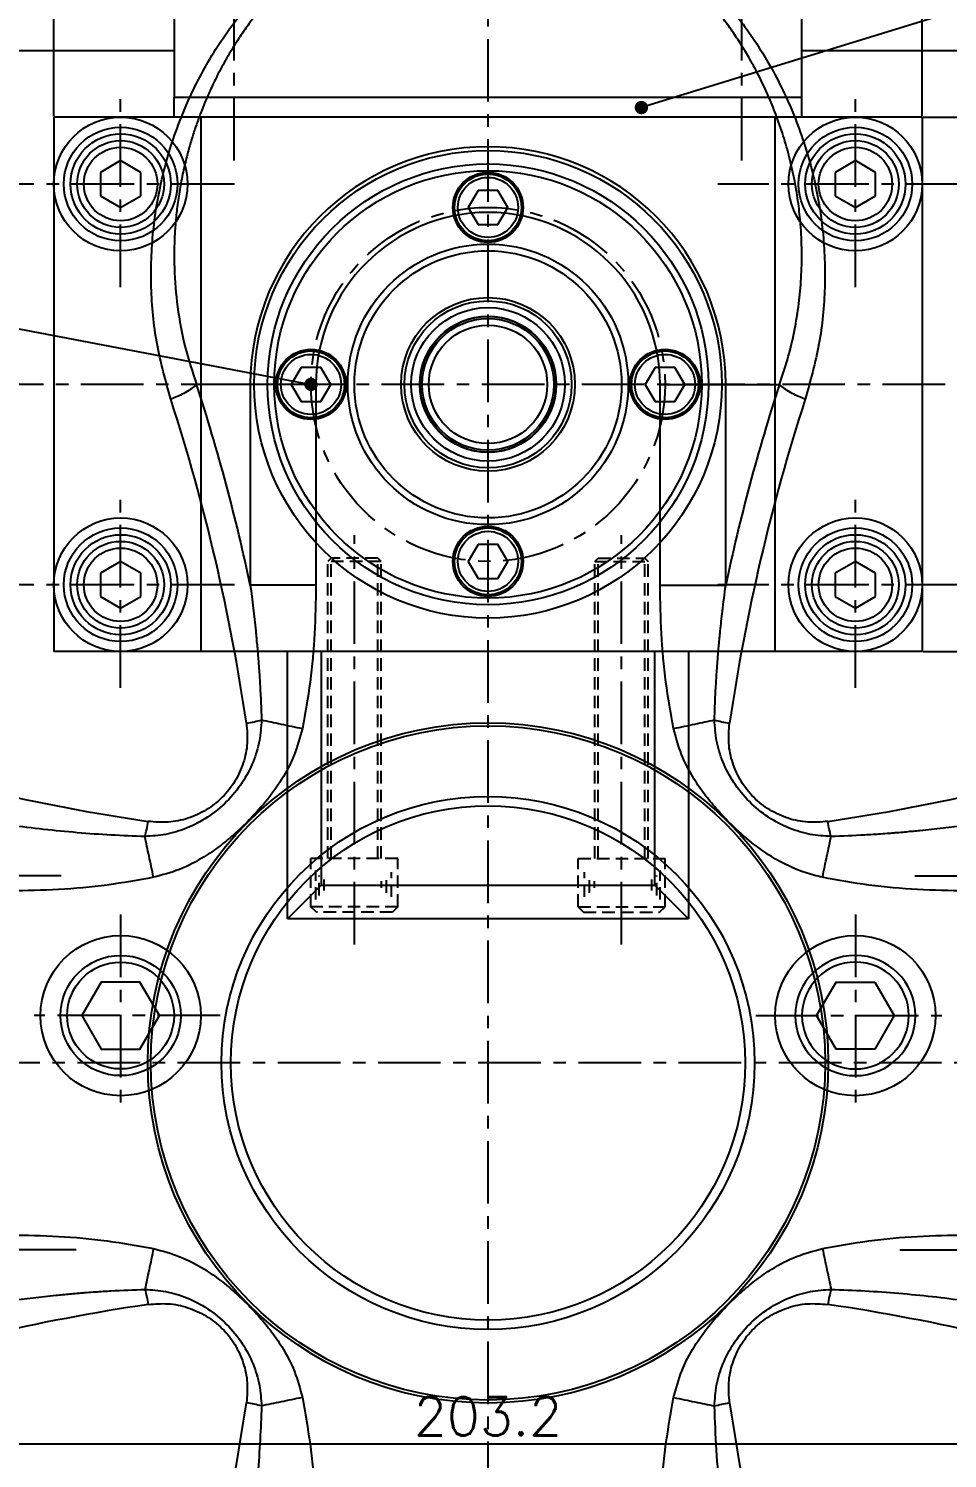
# Model space of a CAD drawing. Extents: x -13768 to 18086, y -10615 to 1188.
# Drawn here: x 759.8 to 897.4, y -1258.5 to -1044.4 of the extents above; entities that cross this region are included whole.
import ezdxf

# ---------------------------------------------------------------- set-up
doc = ezdxf.new("R2010")
doc.units = 0
doc.header["$LTSCALE"] = 7.5
doc.header["$MEASUREMENT"] = 0
doc.linetypes.add('CENTER', pattern=[2, 1.25, -0.25, 0.25, -0.25])
doc.linetypes.add('HIDDEN', pattern=[0.375, 0.25, -0.125])
doc.layers.get('0').update_dxf_attribs({"linetype": 'CONTINUOUS'})
doc.layers.get('DEFPOINTS').update_dxf_attribs({"linetype": 'CONTINUOUS'})
for name, color, linetype in [('CL', 1, 'CENTER'), ('CO', 3, 'CONTINUOUS'), ('CUPLA A SOLDAR', 5, 'CONTINUOUS'), ('FI', 1, 'CONTINUOUS'), ('OC', 1, 'HIDDEN'), ('POS', 3, 'CONTINUOUS')]:
    doc.layers.add(name, color=color, linetype=linetype)
doc.styles.add('ROMANS', font='ROMANS.SHX')
doc.dimstyles.new('2CON5', dxfattribs={"dimscale": 2.5, "dimtxt": 2.3, "dimasz": 2, "dimexe": 0.5, "dimexo": 0.0625, "dimgap": 0.5, "dimtad": 1, "dimdec": 4, "dimdsep": 46, "dimtxsty": 'ROMANS', "dimcen": -2, "dimclrt": 7, "dimadec": 0, "dimazin": 0, "dimtfac": 0.869565, "dimtdec": 4, "dimtmove": 0, "dimatfit": 3, "dimfxl": 1, "dimtolj": 1, "dimarcsym": 0})

# ---------------------------------------------------------------- blocks, each defined once
blk = doc.blocks.new('12912S')
blk.add_lwpolyline([(-2.9, 5.02), (-5.8, 0), (-2.9, -5.02), (2.9, -5.02), (5.8, 0), (2.9, 5.02)], close=True)
blk.add_circle((0, 0), 9)
at = {"color": 1}
blk.add_circle((0, 0), 8, dxfattribs=at)
blk = doc.blocks.new('06912S')
blk.add_lwpolyline([(-1.48, 2.55), (-2.95, 0), (-1.48, -2.55), (1.48, -2.55), (2.95, 0), (1.48, 2.55)], close=True)
blk.add_circle((0, 0), 5)
at = {"color": 1}
blk.add_circle((0, 0), 4.5, dxfattribs=at)
blk = doc.blocks.new('08912L')
for p, q in [((-6.5, 7.2), (-5.7, 8)), ((-6.5, 7.2), (-6.5, 0)), ((-5.7, 8), (5.7, 8)), ((5.7, 8), (6.5, 7.2)), ((6.5, 7.2), (6.5, 0)), ((-6.5, 0), (6.5, 0))]:
    blk.add_line(p, q)
at = {"color": 1}
for p, q in [((-6.5, 7.2), (6.5, 7.2)), ((-5.56, 5.75), (-5.56, 2.02)), ((-4.81, 5.13), (-4.81, 2.89)), ((-4.07, 4.39), (-4.07, 3.39)), ((4.52, 4.76), (4.52, 3.14)), ((5.26, 5.51), (5.26, 2.52)), ((5.76, 6.13), (5.76, 1.78))]:
    blk.add_line(p, q, dxfattribs=at)
blk = doc.blocks.new('*D470')
at = {"layer": 'CO', "color": 0, "lineweight": -2}
for p, q in [((1076.67, -1199.3), (1106.83, -1199.3)), ((1105.58, -1204.3), (1105.58, -1342.7)), ((888.76, -1347.7), (1106.83, -1347.7))]:
    blk.add_line(p, q, dxfattribs=at)
at = {"layer": 'CO', "color": 0}
for points in [[(1104.74, -1204.3), (1106.41, -1204.3), (1105.58, -1199.3)], [(1104.74, -1342.7), (1106.41, -1342.7), (1105.58, -1347.7)]]:
    blk.add_solid(points, dxfattribs=at)
at = {"layer": 'DEFPOINTS', "color": 0}
for p in [(1076.51, -1199.3), (888.6, -1347.7), (1105.58, -1347.7)]:
    blk.add_point(p, dxfattribs=at)
at = {"layer": 'CO', "color": 7, "insert": (1101.45, -1273.5), "char_height": 5.75, "attachment_point": 5, "rotation": 90, "style": 'ROMANS'}
blk.add_mtext('\\A1;148.4', dxfattribs=at)
blk = doc.blocks.new('*D472')
at = {"layer": 'CO', "color": 0, "lineweight": -2}
for p, q in [((727, -1222.53), (727, -1257.58)), ((930.2, -1222.53), (930.2, -1257.58)), ((732, -1256.33), (925.2, -1256.33))]:
    blk.add_line(p, q, dxfattribs=at)
at = {"layer": 'CO', "color": 0}
for points in [[(732, -1255.49), (732, -1257.16), (727, -1256.33)], [(925.2, -1255.49), (925.2, -1257.16), (930.2, -1256.33)]]:
    blk.add_solid(points, dxfattribs=at)
at = {"layer": 'DEFPOINTS', "color": 0}
for p in [(727, -1222.37), (930.2, -1222.37), (930.2, -1256.33)]:
    blk.add_point(p, dxfattribs=at)
at = {"layer": 'CO', "color": 7, "insert": (828.6, -1252.2), "char_height": 5.75, "attachment_point": 5, "style": 'ROMANS'}
blk.add_mtext('\\A1;203.2', dxfattribs=at)
blk = doc.blocks.new('*D493')
at = {"layer": 'CO', "color": 0, "lineweight": -2}
for p, q in [((763.6, -1057.54), (763.6, -947.38)), ((893.6, -1057.54), (893.6, -947.38)), ((768.6, -948.63), (888.6, -948.63))]:
    blk.add_line(p, q, dxfattribs=at)
at = {"layer": 'CO', "color": 0}
for points in [[(768.6, -947.79), (768.6, -949.46), (763.6, -948.63)], [(888.6, -947.79), (888.6, -949.46), (893.6, -948.63)]]:
    blk.add_solid(points, dxfattribs=at)
at = {"layer": 'DEFPOINTS', "color": 0}
for p in [(893.6, -948.63), (763.6, -1057.7), (893.6, -1057.7)]:
    blk.add_point(p, dxfattribs=at)
at = {"layer": 'CO', "color": 7, "insert": (828.6, -944.5), "char_height": 5.75, "attachment_point": 5, "style": 'ROMANS'}
blk.add_mtext('\\A1;130', dxfattribs=at)
blk = doc.blocks.new('*D494')
at = {"layer": 'CO', "color": 0, "lineweight": -2}
for p, q in [((893.76, -1057.7), (982.39, -1057.7)), ((981.14, -1132.7), (981.14, -1062.7)), ((893.76, -1137.7), (982.39, -1137.7))]:
    blk.add_line(p, q, dxfattribs=at)
at = {"layer": 'CO', "color": 0}
for points in [[(980.31, -1062.7), (981.97, -1062.7), (981.14, -1057.7)], [(980.31, -1132.7), (981.97, -1132.7), (981.14, -1137.7)]]:
    blk.add_solid(points, dxfattribs=at)
at = {"layer": 'DEFPOINTS', "color": 0}
for p in [(893.6, -1057.7), (981.14, -1057.7), (893.6, -1137.7)]:
    blk.add_point(p, dxfattribs=at)
at = {"layer": 'CO', "color": 7, "insert": (977.01, -1097.7), "char_height": 5.75, "attachment_point": 5, "rotation": 90, "style": 'ROMANS'}
blk.add_mtext('\\A1;80', dxfattribs=at)
blk = doc.blocks.new('*D495')
at = {"layer": 'CO', "color": 0, "lineweight": -2}
for p, q in [((606, -1199.46), (606, -1396.14)), ((1051.2, -1199.46), (1051.2, -1396.14)), ((611, -1394.89), (1046.2, -1394.89))]:
    blk.add_line(p, q, dxfattribs=at)
at = {"layer": 'CO', "color": 0}
for points in [[(611, -1394.05), (611, -1395.72), (606, -1394.89)], [(1046.2, -1394.05), (1046.2, -1395.72), (1051.2, -1394.89)]]:
    blk.add_solid(points, dxfattribs=at)
at = {"layer": 'DEFPOINTS', "color": 0}
for p in [(606, -1199.3), (1051.2, -1199.3), (1051.2, -1394.89)]:
    blk.add_point(p, dxfattribs=at)
at = {"layer": 'CO', "color": 7, "insert": (828.6, -1390.76), "char_height": 5.75, "attachment_point": 5, "style": 'ROMANS'}
blk.add_mtext('\\A1;445', dxfattribs=at)

msp = doc.modelspace()

# ---------------------------------------------------------------- linework, layer by layer
for p, q in [((781.6026, -1039.70106), (781.6026, -1054.70106)), ((875.6026, -1054.70106), (875.6026, -1039.70106)), ((708.6026, -1047.70106), (781.6026, -1047.70106)), ((875.6026, -1047.70106), (948.6026, -1047.70106)), ((781.6026, -1054.70106), (875.6026, -1054.70106)), ((781.6026, -1057.70106), (781.6026, -1054.70106)), ((875.6026, -1057.70106), (875.6026, -1054.70106)), ((763.6026, -1057.70106), (763.6026, -1137.70106)), ((785.6026, -1057.70106), (763.6026, -1057.70106)), ((893.6026, -1057.70106), (871.6026, -1057.70106)), ((893.6026, -1057.70106), (893.6026, -1137.70106)), ((773.6026, -1064.20106), (770.57151, -1065.95106)), ((770.57151, -1065.95106), (770.57151, -1069.45106)), ((776.63369, -1065.95106), (773.6026, -1064.20106)), ((776.63369, -1069.45106), (776.63369, -1065.95106)), ((883.6026, -1064.20106), (880.57151, -1065.95106)), ((880.57151, -1065.95106), (880.57151, -1069.45106)), ((886.63369, -1065.95106), (883.6026, -1064.20106)), ((886.63369, -1069.45106), (886.63369, -1065.95106)), ((770.57151, -1069.45106), (773.6026, -1071.20106)), ((773.6026, -1071.20106), (776.63369, -1069.45106)), ((880.57151, -1069.45106), (883.6026, -1071.20106)), ((883.6026, -1071.20106), (886.63369, -1069.45106)), ((773.6026, -1124.20106), (770.57151, -1125.95106)), ((770.57151, -1125.95106), (770.57151, -1129.45106)), ((776.63369, -1125.95106), (773.6026, -1124.20106)), ((776.63369, -1129.45106), (776.63369, -1125.95106)), ((883.6026, -1124.20106), (880.57151, -1125.95106)), ((880.57151, -1125.95106), (880.57151, -1129.45106)), ((886.63369, -1125.95106), (883.6026, -1124.20106)), ((886.63369, -1129.45106), (886.63369, -1125.95106)), ((770.57151, -1129.45106), (773.6026, -1131.20106)), ((773.6026, -1131.20106), (776.63369, -1129.45106)), ((880.57151, -1129.45106), (883.6026, -1131.20106)), ((883.6026, -1131.20106), (886.63369, -1129.45106)), ((785.6026, -1137.70106), (763.6026, -1137.70106)), ((798.6026, -1177.70106), (798.6026, -1137.70106)), ((803.6026, -1137.70106), (803.6026, -1172.70107)), ((853.6026, -1172.70107), (853.6026, -1137.70106)), ((858.6026, -1137.70106), (858.6026, -1177.70106)), ((893.6026, -1137.70106), (871.6026, -1137.70106)), ((803.6026, -1172.70107), (798.6026, -1177.70106)), ((803.6026, -1172.70107), (853.6026, -1172.70107)), ((858.6026, -1177.70106), (853.6026, -1172.70107)), ((858.6026, -1177.70106), (798.6026, -1177.70106))]:
    msp.add_line(p, q)
for centre, radius in [((773.6026, -1067.70106), 10), ((773.6026, -1067.70106), 8.5), ((883.6026, -1067.70106), 10), ((883.6026, -1067.70106), 8.5), ((773.6026, -1067.70106), 6.5), ((883.6026, -1067.70106), 6.5), ((828.6026, -1097.70106), 35), ((828.6026, -1097.70106), 33), ((828.6026, -1071.20106), 5.25), ((828.6026, -1097.70106), 21), ((828.6026, -1097.70106), 13), ((828.6026, -1097.70106), 12.5), ((828.6026, -1097.70106), 11.5), ((828.6026, -1097.70106), 10.15), ((828.6026, -1097.70106), 9.85489), ((828.6026, -1097.70106), 8.87008), ((802.1026, -1097.70106), 5.25), ((855.1026, -1097.70106), 5.25), ((773.6026, -1127.70106), 10), ((773.6026, -1127.70106), 8.5), ((828.6026, -1124.20106), 5.25), ((883.6026, -1127.70106), 10), ((883.6026, -1127.70106), 8.5), ((773.6026, -1127.70106), 6.5), ((883.6026, -1127.70106), 6.5), ((773.6026, -1192.20106), 12), ((883.6026, -1192.20106), 12)]:
    msp.add_circle(centre, radius)
for points, knots in [([(785.6026, -1057.70106), (785.6026, -1059.18713), (785.6026, -1062.95807), (785.6026, -1069.20836), (785.6026, -1076.57104), (785.6026, -1083.3618), (785.6026, -1089.42924), (785.6026, -1094.63374), (785.6026, -1099.88283), (785.6026, -1105.09654), (785.6026, -1110.21339), (785.6026, -1116.24887), (785.6026, -1123.06685), (785.6026, -1130.55226), (785.6026, -1135.31849), (785.6026, -1137.70106)], [0, 0, 0, 0, 0.0614762557, 0.1559976535, 0.250584603, 0.3447839506, 0.4048053939, 0.464982849, 0.5249281078, 0.5848643725, 0.6450163277, 0.7050566375, 0.8031852299, 0.9016150706, 1, 1, 1, 1]), ([(871.6026, -1057.70106), (869.57876, -1057.70106), (865.5273, -1057.70106), (859.24342, -1057.70106), (852.72466, -1057.70106), (846.04554, -1057.70106), (839.19436, -1057.70106), (832.19442, -1057.70106), (825.07161, -1057.70106), (818.47469, -1057.70106), (812.51396, -1057.70106), (807.15276, -1057.70106), (800.80478, -1057.70106), (793.56767, -1057.70106), (788.25812, -1057.70106), (785.6026, -1057.70106)], [0, 0, 0, 0, 0.0785469083, 0.1572407521, 0.2357460253, 0.3140351099, 0.3883148081, 0.4624786341, 0.536845117, 0.6112715237, 0.6722513441, 0.7334157003, 0.7945264412, 0.8972344968, 1, 1, 1, 1]), ([(871.6026, -1137.70106), (871.6026, -1135.31849), (871.6026, -1130.55226), (871.6026, -1123.06685), (871.6026, -1116.24887), (871.6026, -1110.21339), (871.6026, -1105.09654), (871.6026, -1099.88283), (871.6026, -1094.63374), (871.6026, -1089.42924), (871.6026, -1083.3618), (871.6026, -1076.57104), (871.6026, -1069.20836), (871.6026, -1062.95807), (871.6026, -1059.18713), (871.6026, -1057.70106)], [0, 0, 0, 0, 0.0983849294, 0.1968147701, 0.2949433625, 0.3549836723, 0.4151356275, 0.4750718922, 0.535017151, 0.5951946061, 0.6552160494, 0.749415397, 0.8440023465, 0.9385237443, 1, 1, 1, 1]), ([(871.6026, -1137.70106), (869.57876, -1137.70106), (865.5273, -1137.70106), (859.24342, -1137.70106), (852.72466, -1137.70106), (846.04554, -1137.70106), (839.19436, -1137.70106), (832.19442, -1137.70106), (825.07161, -1137.70106), (818.47469, -1137.70106), (812.51396, -1137.70106), (807.15276, -1137.70106), (800.80478, -1137.70106), (793.56767, -1137.70106), (788.25812, -1137.70106), (785.6026, -1137.70106)], [0, 0, 0, 0, 0.0785469083, 0.1572407521, 0.2357460253, 0.3140351099, 0.3883148081, 0.4624786341, 0.536845117, 0.6112715237, 0.6722513441, 0.7334157003, 0.7945264412, 0.8972344968, 1, 1, 1, 1])]:
    msp.add_open_spline(points, degree=3, knots=knots)
at = {"layer": 'CL'}
for p, q in [((828.6026, -1355.36486), (828.6026, -949.96995)), ((790.6026, -1064.1946), (790.6026, -1022.58844)), ((866.6026, -1064.1946), (866.6026, -1022.58844)), ((773.6026, -1083.12024), (773.6026, -1053.68844)), ((883.6026, -1083.12024), (883.6026, -1053.68844)), ((790.63383, -1067.70106), (752.99091, -1067.70106)), ((900.63383, -1067.70106), (862.99091, -1067.70106)), ((972.04215, -1097.70106), (741.96256, -1097.70106)), ((773.6026, -1143.12024), (773.6026, -1113.68844)), ((883.6026, -1143.12024), (883.6026, -1113.68844)), ((808.6026, -1181.57063), (808.6026, -1120.2832)), ((848.6026, -1181.57063), (848.6026, -1120.2832)), ((790.63383, -1127.70106), (752.99091, -1127.70106)), ((900.63383, -1127.70106), (862.99091, -1127.70106)), ((764.70718, -1171.30106), (695.56894, -1171.30106)), ((892.49802, -1171.30106), (961.63626, -1171.30106)), ((773.6026, -1177.09639), (773.6026, -1206.04083)), ((883.6026, -1177.09639), (883.6026, -1206.04083)), ((788.51952, -1192.20106), (760.64959, -1192.20106)), ((868.68568, -1192.20106), (896.55561, -1192.20106)), ((1076.51431, -1199.30106), (582.70178, -1199.30106)), ((766.94123, -1227.30106), (698.39091, -1227.30106)), ((890.26397, -1227.30106), (958.81429, -1227.30106))]:
    msp.add_line(p, q, dxfattribs=at)
msp.add_circle((828.6026, -1097.70106), 26.5, dxfattribs=at)
at = {"layer": 'CUPLA A SOLDAR'}
for p, q in [((793.01958, -1097.70106), (784.97185, -1097.70106)), ((793.01958, -1097.70106), (793.01958, -1127.78364)), ((802.84941, -1097.70106), (793.01958, -1097.70106)), ((802.84941, -1097.70106), (802.84941, -1127.78364)), ((854.35579, -1127.78364), (854.35579, -1097.70106)), ((854.35579, -1097.70106), (864.18562, -1097.70106)), ((864.18562, -1127.78364), (864.18562, -1097.70106)), ((864.18562, -1097.70106), (872.23335, -1097.70106))]:
    msp.add_line(p, q, dxfattribs=at)
for centre, radius in [((828.6026, -1199.30106), 206), ((828.6026, -1199.30106), 205), ((828.6026, -1199.30106), 199.8), ((828.6026, -1097.70106), 10.2), ((828.6026, -1199.30106), 50.92183), ((828.6026, -1199.30106), 50.46996), ((828.6026, -1199.30106), 39.9), ((828.6026, -1199.30106), 38.5)]:
    msp.add_circle(centre, radius, dxfattribs=at)
for centre, radius, start, end in [((828.6026, -1097.70106), 35.58302, 0, 180), ((828.6026, -1097.70106), 25.7532, 0, 180), ((504.03734, -1188.97481), 295.38973, 11.9556212, 17.9986332), ((1153.16786, -1188.97481), 295.38973, 162.0013668, 168.0443788), ((495.13816, -1192.26414), 300.5171, 8.3869331, 17.8976888), ((1162.06704, -1192.26414), 300.5171, 162.1023112, 171.6130669), ((821.56564, -865.83677), 300.51694, 252.1023089, 261.6130697), ((835.63956, -865.83677), 300.51694, 278.3869303, 287.8976911), ((821.56543, -1532.76472), 300.51628, 98.3869075, 107.8976889), ((835.63977, -1532.76472), 300.51628, 72.1023111, 81.6130925), ((495.1384, -1206.33804), 300.51685, 342.102308, 351.6130726), ((1162.06679, -1206.33804), 300.51685, 188.3869274, 197.897692)]:
    msp.add_arc(centre, radius, start, end, dxfattribs=at)
for points, knots in [([(781.11227, -1099.90976), (780.34189, -1097.15382), (778.79849, -1091.63252), (778.02103, -1083.15054), (778.30709, -1074.7101), (779.73539, -1066.3978), (782.23354, -1058.35445), (785.18629, -1051.95421), (788.07704, -1047.09521), (790.50455, -1043.59366), (793.21038, -1040.22298), (796.17782, -1037.04795), (799.40182, -1034.10967), (802.87866, -1031.42915), (806.6223, -1029.02132), (810.64219, -1026.9289), (814.90198, -1025.22214), (819.35424, -1023.9578), (823.97181, -1023.1737), (828.63778, -1022.91687), (833.30723, -1023.18308), (837.92669, -1023.97361), (842.39932, -1025.25739), (846.66901, -1026.97755), (850.67732, -1029.07208), (855.05647, -1031.90409), (859.61257, -1035.60939), (864.12735, -1040.27348), (868.04348, -1045.35335), (871.74813, -1051.36935), (874.98883, -1058.38935), (877.47338, -1066.41656), (878.89809, -1074.71737), (879.18519, -1083.16748), (878.40511, -1091.6485), (876.86153, -1097.1636), (876.09292, -1099.90976)], [0, 0, 0, 0, 0.0415986696, 0.0833393342, 0.1250312852, 0.1666769195, 0.2086324508, 0.2502765445, 0.2711238231, 0.2920984266, 0.3128490964, 0.3342129078, 0.3550090732, 0.375363261, 0.3964225286, 0.4173066691, 0.4379380478, 0.4589010377, 0.4795112168, 0.5002642192, 0.5207359574, 0.541409718, 0.5626315342, 0.5832933848, 0.6040988929, 0.6250863506, 0.6563170575, 0.6875009833, 0.7187597892, 0.7500228183, 0.7916243901, 0.8333278049, 0.8749851753, 0.9167464963, 0.9585451571, 1, 1, 1, 1]), ([(872.23335, -1097.70106), (872.64803, -1096.48087), (873.49389, -1093.9919), (874.43264, -1090.10754), (875.10489, -1086.19152), (875.49884, -1082.24353), (875.62913, -1078.26574), (875.48966, -1074.50025), (875.13932, -1070.9561), (874.62588, -1067.63208), (873.89983, -1064.24875), (872.96731, -1060.87484), (871.89809, -1057.72964), (870.6001, -1054.49998), (869.20144, -1051.53815), (867.74855, -1048.87606), (866.46198, -1046.74945), (865.15218, -1044.76878), (863.76824, -1042.85931), (862.07242, -1040.71947), (860.10932, -1038.49508), (857.81945, -1036.20908), (855.54451, -1034.19852), (852.86784, -1032.1012), (849.68721, -1029.9733), (845.86892, -1027.91386), (842.15388, -1026.36758), (838.63599, -1025.27539), (835.35783, -1024.54724), (832.03244, -1024.10385), (828.65702, -1023.95203), (825.28041, -1024.09494), (821.95254, -1024.52922), (818.67379, -1025.24718), (815.15765, -1026.32704), (811.43891, -1027.86517), (807.60871, -1029.92127), (804.63492, -1031.90082), (802.38705, -1033.62185), (800.76881, -1034.97347), (799.23039, -1036.37481), (797.75845, -1037.83011), (796.34047, -1039.34547), (795.01605, -1040.87945), (793.73658, -1042.47938), (792.4601, -1044.19776), (791.07539, -1046.22738), (789.62392, -1048.57648), (788.27929, -1051.02234), (787.1734, -1053.28806), (786.38069, -1055.08536), (785.71581, -1056.71863), (785.09642, -1058.3682), (784.48447, -1060.17563), (783.9256, -1062.01481), (783.35421, -1064.13303), (782.8049, -1066.54384), (782.33231, -1069.16092), (781.98885, -1071.69231), (781.64583, -1075.39226), (781.54612, -1080.1884), (782.05081, -1086.19281), (783.11119, -1092.02634), (784.36358, -1095.84594), (784.97185, -1097.70106)], [0, 0, 0, 0, 0.019769393, 0.040325817, 0.061698419, 0.081429463, 0.102160342, 0.12392812, 0.140484128, 0.158090826, 0.176785041, 0.194861611, 0.213076902, 0.228892761, 0.249366465, 0.26419199, 0.276054058, 0.287892697, 0.300870619, 0.312326071, 0.329700076, 0.345977417, 0.361121691, 0.375100907, 0.396383611, 0.417113959, 0.437622731, 0.453466297, 0.468766186, 0.484287752, 0.499759676, 0.515224929, 0.530755495, 0.546063278, 0.561852907, 0.582310177, 0.603135545, 0.624493341, 0.634556286, 0.645024537, 0.655891375, 0.665744536, 0.676235995, 0.687351854, 0.696621268, 0.707601129, 0.720249188, 0.734516411, 0.750347277, 0.76363065, 0.773845903, 0.781065185, 0.791255475, 0.801468101, 0.811012684, 0.821446167, 0.835940197, 0.849867757, 0.863242951, 0.876079525, 0.908230878, 0.938308247, 0.970037127, 1, 1, 1, 1]), ([(784.97185, -1097.70106), (784.74169, -1097.90876), (784.28138, -1098.32416), (783.34687, -1098.91817), (782.28664, -1099.46568), (781.50373, -1099.76173), (781.11227, -1099.90976)], [0, 0, 0, 0, 0.250000525, 0.500000307, 0.750000092, 1, 1, 1, 1]), ([(876.09292, -1099.90976), (875.70147, -1099.76173), (874.91856, -1099.46568), (873.85833, -1098.91817), (872.92382, -1098.32416), (872.46351, -1097.90876), (872.23335, -1097.70106)], [0, 0, 0, 0, 0.249999908, 0.499999693, 0.749999475, 1, 1, 1, 1]), ([(793.01958, -1127.78364), (793.31984, -1130.04395), (793.70938, -1132.97636), (793.97463, -1136.40765), (794.12022, -1137.38274), (794.12349, -1137.8016), (794.12349, -1137.80161), (794.12349, -1137.80164), (794.1235, -1137.80169), (794.12351, -1137.80179), (794.12352, -1137.802), (794.12356, -1137.80241), (794.12363, -1137.80324), (794.12377, -1137.8049), (794.12405, -1137.80822), (794.12461, -1137.81485), (794.12573, -1137.8281), (794.12797, -1137.85458), (794.13241, -1137.90741), (794.14124, -1138.01259), (794.15858, -1138.221), (794.19203, -1138.63006), (794.25426, -1139.41711), (794.36075, -1140.86699), (794.54974, -1143.77299), (794.63561, -1146.24893), (794.69427, -1147.9404)], [0, 0, 0, 0, 0.341811803, 0.443449714, 0.499155321, 0.499155866, 0.499156774, 0.499157878, 0.499159884, 0.499164317, 0.499173183, 0.499190737, 0.499226024, 0.499296596, 0.499437578, 0.499719527, 0.500282949, 0.501409361, 0.503658479, 0.508142955, 0.517055867, 0.534658723, 0.568973776, 0.634045494, 0.749992843, 1, 1, 1, 1]), ([(802.84941, -1127.78364), (801.88893, -1127.78364), (799.96797, -1127.78364), (797.26175, -1127.78364), (794.83555, -1127.78364), (793.6249, -1127.78364), (793.01958, -1127.78364)], [0, 0, 0, 0, 0.250000103, 0.500000446, 0.750000464, 1, 1, 1, 1]), ([(802.84941, -1127.78364), (802.80532, -1130.18522), (802.7165, -1135.02386), (802.08251, -1142.19538), (801.22703, -1146.9067), (800.80715, -1149.21908)], [0, 0, 0, 0, 0.33411975, 0.67317744, 1, 1, 1, 1]), ([(856.39805, -1149.21908), (855.97856, -1146.909), (855.12345, -1142.20012), (854.48884, -1135.02866), (854.39994, -1130.18769), (854.35579, -1127.78364)], [0, 0, 0, 0, 0.326499327, 0.665536762, 1, 1, 1, 1]), ([(854.35579, -1127.78364), (855.31627, -1127.78364), (857.23723, -1127.78364), (859.94345, -1127.78364), (862.36965, -1127.78364), (863.5803, -1127.78364), (864.18562, -1127.78364)], [0, 0, 0, 0, 0.250000103, 0.500000446, 0.750000464, 1, 1, 1, 1]), ([(862.51093, -1147.9404), (862.53523, -1147.1349), (862.58622, -1145.44468), (862.71017, -1142.9754), (862.87354, -1140.40399), (863.03312, -1138.34218), (863.20556, -1136.37865), (863.40226, -1134.3302), (863.72085, -1131.35826), (864.01729, -1129.07825), (864.18562, -1127.78364)], [0, 0, 0, 0, 0.119017588, 0.249737918, 0.365552323, 0.500362119, 0.556108395, 0.657837696, 0.8057191, 1, 1, 1, 1]), ([(794.69427, -1147.9404), (794.6279, -1148.97884), (794.49144, -1151.11398), (793.5052, -1154.30314), (791.87083, -1157.42098), (789.54968, -1160.25504), (786.71272, -1162.57449), (783.59409, -1164.20767), (780.40813, -1165.19144), (778.27791, -1165.32687), (777.24194, -1165.39273)], [0, 0, 0, 0, 0.114752646, 0.235942917, 0.364914528, 0.500126743, 0.635495026, 0.76460404, 0.885522134, 1, 1, 1, 1]), ([(792.44142, -1148.4315), (792.52579, -1149.42493), (792.69475, -1151.4144), (792.06541, -1154.40079), (790.81167, -1157.18563), (788.90573, -1159.59933), (786.48925, -1161.49652), (783.71168, -1162.76995), (780.72068, -1163.38627), (778.72929, -1163.22204), (777.73303, -1163.13988)], [0, 0, 0, 0, 0.124768448, 0.249866188, 0.374869793, 0.499782261, 0.624942664, 0.749867342, 0.874862954, 1, 1, 1, 1]), ([(800.80715, -1149.21908), (800.45208, -1150.55209), (799.74119, -1153.22097), (797.79578, -1156.89811), (795.35846, -1160.23475), (792.87437, -1162.94145), (790.5285, -1165.15097), (788.40615, -1166.90463), (785.74991, -1168.7335), (782.49666, -1170.45136), (779.83266, -1171.15772), (778.52062, -1171.50561)], [0, 0, 0, 0, 0.12507846, 0.250426724, 0.375314239, 0.500104319, 0.583811231, 0.668210494, 0.75008349, 0.876913961, 1, 1, 1, 1]), ([(792.44142, -1148.4315), (792.83703, -1148.35888), (793.62825, -1148.21365), (794.33893, -1148.03148), (794.69427, -1147.9404)], [0, 0, 0, 0, 0.500000455, 1, 1, 1, 1]), ([(794.69427, -1147.9404), (795.65402, -1148.14116), (797.57352, -1148.54268), (799.72927, -1148.99362), (800.80715, -1149.21908)], [0, 0, 0, 0, 0.500000497, 1, 1, 1, 1]), ([(856.39805, -1149.21908), (857.47593, -1148.99362), (859.63168, -1148.54268), (861.55118, -1148.14116), (862.51093, -1147.9404)], [0, 0, 0, 0, 0.499999503, 1, 1, 1, 1]), ([(878.68458, -1171.50561), (877.80758, -1171.28969), (876.04122, -1170.85481), (873.48626, -1169.79332), (870.64762, -1168.24405), (867.66749, -1166.05339), (864.961, -1163.57253), (862.75196, -1161.22657), (860.99851, -1159.10442), (859.1699, -1156.44825), (857.45221, -1153.19507), (856.74592, -1150.53114), (856.39805, -1149.21908)], [0, 0, 0, 0, 0.082001379, 0.165158326, 0.250607978, 0.375501521, 0.500221342, 0.583908515, 0.66828255, 0.750137535, 0.876935756, 1, 1, 1, 1]), ([(862.51093, -1147.9404), (862.86627, -1148.03148), (863.57695, -1148.21365), (864.36817, -1148.35888), (864.76378, -1148.4315)], [0, 0, 0, 0, 0.499999545, 1, 1, 1, 1]), ([(879.96326, -1165.39273), (878.92535, -1165.32664), (876.78974, -1165.19066), (873.60021, -1164.20324), (870.48143, -1162.56903), (867.64786, -1160.24753), (865.32866, -1157.41104), (863.69579, -1154.29239), (862.71209, -1151.10654), (862.57675, -1148.97636), (862.51093, -1147.9404)], [0, 0, 0, 0, 0.114690162, 0.235986229, 0.364979614, 0.500149289, 0.635512153, 0.764611225, 0.885525637, 1, 1, 1, 1]), ([(879.47217, -1163.13988), (878.47936, -1163.22161), (876.4914, -1163.38526), (873.50278, -1162.77119), (870.72223, -1161.50167), (868.30546, -1159.6035), (866.39898, -1157.19158), (865.14124, -1154.4079), (864.51026, -1151.41893), (864.67933, -1149.42667), (864.76378, -1148.4315)], [0, 0, 0, 0, 0.124708224, 0.249713516, 0.374774705, 0.499923409, 0.624797472, 0.749778266, 0.875008865, 1, 1, 1, 1]), ([(777.24194, -1165.39273), (775.5522, -1165.33318), (772.16704, -1165.21387), (767.11142, -1164.841), (762.07744, -1164.35968), (758.74705, -1163.93164), (757.08518, -1163.71804)], [0, 0, 0, 0, 0.2497650863, 0.5003676426, 0.7506826798, 1, 1, 1, 1]), ([(777.24194, -1165.39273), (777.33302, -1165.03739), (777.51518, -1164.32671), (777.66042, -1163.53549), (777.73303, -1163.13988)], [0, 0, 0, 0, 0.499999545, 1, 1, 1, 1]), ([(879.96326, -1165.39273), (879.87218, -1165.03739), (879.69002, -1164.32671), (879.54478, -1163.53549), (879.47217, -1163.13988)], [0, 0, 0, 0, 0.499999545, 1, 1, 1, 1]), ([(900.12002, -1163.71804), (897.85926, -1164.01678), (894.92626, -1164.40434), (891.49689, -1164.67603), (890.51989, -1164.8152), (890.10206, -1164.82195), (890.10206, -1164.82195), (890.10203, -1164.82196), (890.10198, -1164.82195), (890.10187, -1164.82197), (890.10166, -1164.82198), (890.10125, -1164.82202), (890.10042, -1164.82209), (890.09876, -1164.82223), (890.09545, -1164.82252), (890.08882, -1164.82307), (890.07556, -1164.8242), (890.04909, -1164.82642), (889.99625, -1164.83088), (889.89108, -1164.83971), (889.68266, -1164.85704), (889.2736, -1164.8905), (888.48656, -1164.95273), (887.03668, -1165.05921), (884.13067, -1165.2482), (881.65473, -1165.33407), (879.96326, -1165.39273)], [0, 0, 0, 0, 0.341811533, 0.443449645, 0.499155077, 0.499155621, 0.499156529, 0.499157678, 0.499159857, 0.49916429, 0.499173156, 0.49919071, 0.499225996, 0.499296391, 0.499437566, 0.499719322, 0.500282922, 0.501409319, 0.503658453, 0.508142765, 0.517055662, 0.534658519, 0.568973575, 0.634045296, 0.749992651, 1, 1, 1, 1]), ([(778.52062, -1171.50561), (778.29515, -1170.42774), (777.84421, -1168.27199), (777.4427, -1166.35248), (777.24194, -1165.39273)], [0, 0, 0, 0, 0.5000000981, 1, 1, 1, 1]), ([(878.68458, -1171.50561), (878.90998, -1170.42809), (879.36076, -1168.27306), (879.76243, -1166.35284), (879.96326, -1165.39273)], [0, 0, 0, 0, 0.500000305, 1, 1, 1, 1]), ([(778.52062, -1171.50561), (776.21774, -1171.92279), (771.51612, -1172.7745), (764.34542, -1173.41691), (759.4969, -1173.50437), (757.08518, -1173.54787)], [0, 0, 0, 0, 0.325463922, 0.664476097, 1, 1, 1, 1]), ([(900.12002, -1173.54787), (897.71844, -1173.50379), (892.8798, -1173.41497), (885.70829, -1172.78096), (880.99696, -1171.92549), (878.68458, -1171.50561)], [0, 0, 0, 0, 0.334119754, 0.673177391, 1, 1, 1, 1]), ([(757.08518, -1225.05425), (759.48676, -1225.09834), (764.3254, -1225.18717), (771.49691, -1225.82116), (776.20824, -1226.67664), (778.52062, -1227.09652)], [0, 0, 0, 0, 0.334119753, 0.673177346, 1, 1, 1, 1]), ([(878.68458, -1227.09652), (880.98746, -1226.67935), (885.68908, -1225.82764), (892.85978, -1225.18521), (897.70829, -1225.09776), (900.12002, -1225.05425)], [0, 0, 0, 0, 0.325463912, 0.664476107, 1, 1, 1, 1]), ([(778.52062, -1227.09652), (778.29522, -1228.17403), (777.84444, -1230.32907), (777.44277, -1232.24928), (777.24194, -1233.20939)], [0, 0, 0, 0, 0.499999754, 1, 1, 1, 1]), ([(778.52062, -1227.09652), (779.85362, -1227.45159), (782.5225, -1228.16249), (786.19965, -1230.10787), (789.53628, -1232.54521), (792.24298, -1235.02929), (794.45251, -1237.37516), (796.20617, -1239.49752), (798.03504, -1242.15375), (799.7529, -1245.407), (800.45926, -1248.071), (800.80715, -1249.38304)], [0, 0, 0, 0, 0.125078526, 0.250426743, 0.375314363, 0.500104476, 0.583811327, 0.668210858, 0.750083875, 0.876914178, 1, 1, 1, 1]), ([(856.39805, -1249.38304), (856.75312, -1248.05004), (857.46401, -1245.38115), (859.40942, -1241.70402), (861.84674, -1238.36738), (864.33083, -1235.66068), (866.67669, -1233.45115), (868.79905, -1231.6975), (871.45529, -1229.86863), (874.70853, -1228.15076), (877.37254, -1227.4444), (878.68458, -1227.09652)], [0, 0, 0, 0, 0.125078383, 0.250426577, 0.375314122, 0.500104149, 0.583811236, 0.668210376, 0.750083392, 0.876913997, 1, 1, 1, 1]), ([(878.68458, -1227.09652), (878.91005, -1228.17439), (879.36099, -1230.33014), (879.7625, -1232.24964), (879.96326, -1233.20939)], [0, 0, 0, 0, 0.499999546, 1, 1, 1, 1]), ([(757.08518, -1234.88409), (759.34722, -1234.58723), (762.28186, -1234.20209), (765.70586, -1233.92247), (766.68823, -1233.79125), (767.10313, -1233.78018), (767.10314, -1233.78018), (767.10317, -1233.78016), (767.10323, -1233.78017), (767.10333, -1233.78016), (767.10354, -1233.78015), (767.10395, -1233.78011), (767.10478, -1233.78004), (767.10644, -1233.7799), (767.10975, -1233.7796), (767.11638, -1233.77906), (767.12964, -1233.77794), (767.15611, -1233.7757), (767.20895, -1233.77123), (767.31412, -1233.76242), (767.52254, -1233.74509), (767.93159, -1233.71161), (768.71864, -1233.64941), (770.16852, -1233.54291), (773.07453, -1233.35394), (775.55047, -1233.26806), (777.24194, -1233.20939)], [0, 0, 0, 0, 0.341811683, 0.443449584, 0.499155005, 0.49915555, 0.499156458, 0.499157767, 0.499159946, 0.499164364, 0.499173231, 0.499190784, 0.499226071, 0.499296465, 0.499437672, 0.499719428, 0.500282998, 0.501409424, 0.503658588, 0.508142869, 0.517055735, 0.534658647, 0.568973668, 0.63404535, 0.749992683, 1, 1, 1, 1]), ([(777.24194, -1233.20939), (777.33302, -1233.56473), (777.51518, -1234.27541), (777.66042, -1235.06664), (777.73303, -1235.46225)], [0, 0, 0, 0, 0.50000092, 1, 1, 1, 1]), ([(777.24194, -1233.20939), (778.28038, -1233.27576), (780.41552, -1233.41222), (783.60468, -1234.39847), (786.72251, -1236.03284), (789.55659, -1238.35398), (791.87602, -1241.19095), (793.50921, -1244.30957), (794.49298, -1247.49553), (794.62841, -1249.62575), (794.69427, -1250.66172)], [0, 0, 0, 0, 0.114752632, 0.235942941, 0.364914614, 0.50012657, 0.635495274, 0.764604167, 0.885522, 1, 1, 1, 1]), ([(862.51093, -1250.66172), (862.5773, -1249.62328), (862.71376, -1247.48815), (863.7, -1244.29898), (865.33437, -1241.18115), (867.65552, -1238.34708), (870.49248, -1236.02765), (873.61111, -1234.39447), (876.79707, -1233.41068), (878.92729, -1233.27525), (879.96326, -1233.20939)], [0, 0, 0, 0, 0.114752791, 0.235942942, 0.364914444, 0.500126882, 0.635494917, 0.764603942, 0.885522124, 1, 1, 1, 1]), ([(879.96326, -1233.20939), (879.87218, -1233.56473), (879.69002, -1234.27541), (879.54478, -1235.06664), (879.47217, -1235.46225)], [0, 0, 0, 0, 0.50000092, 1, 1, 1, 1]), ([(879.96326, -1233.20939), (881.653, -1233.26895), (885.03816, -1233.38826), (890.09378, -1233.76114), (895.12776, -1234.24242), (898.45815, -1234.67049), (900.12002, -1234.88409)], [0, 0, 0, 0, 0.249765093, 0.500367641, 0.750682601, 1, 1, 1, 1]), ([(777.73303, -1235.46225), (778.72584, -1235.38053), (780.7138, -1235.21687), (783.70242, -1235.83093), (786.48296, -1237.10046), (788.89974, -1238.99862), (790.80622, -1241.41054), (792.06396, -1244.19423), (792.69494, -1247.1832), (792.52587, -1249.17545), (792.44142, -1250.17062)], [0, 0, 0, 0, 0.124708262, 0.249713534, 0.374774888, 0.499923536, 0.624797517, 0.749778488, 0.875008977, 1, 1, 1, 1]), ([(864.76378, -1250.17062), (864.67941, -1249.1772), (864.51045, -1247.18772), (865.13979, -1244.20133), (866.39353, -1241.41649), (868.29947, -1239.0028), (870.71595, -1237.10561), (873.49352, -1235.83217), (876.48452, -1235.21587), (878.47591, -1235.38009), (879.47217, -1235.46225)], [0, 0, 0, 0, 0.124768187, 0.249866117, 0.374869762, 0.499782031, 0.624942474, 0.749867319, 0.874862914, 1, 1, 1, 1]), ([(794.69427, -1250.66172), (794.33893, -1250.57064), (793.62825, -1250.38849), (792.83703, -1250.24325), (792.44142, -1250.17062)], [0, 0, 0, 0, 0.49999878, 1, 1, 1, 1]), ([(800.80715, -1249.38304), (799.72927, -1249.60851), (797.57352, -1250.05945), (795.65402, -1250.46096), (794.69427, -1250.66172)], [0, 0, 0, 0, 0.499999672, 1, 1, 1, 1]), ([(800.80715, -1249.38304), (801.22432, -1251.68592), (802.07603, -1256.38754), (802.71845, -1263.55824), (802.8059, -1268.40675), (802.84941, -1270.81848)], [0, 0, 0, 0, 0.325464332, 0.66447587, 1, 1, 1, 1]), ([(854.35579, -1270.81848), (854.39927, -1268.40957), (854.48672, -1263.56363), (855.12822, -1256.39285), (855.98043, -1251.68845), (856.39805, -1249.38304)], [0, 0, 0, 0, 0.335132685, 0.674179334, 1, 1, 1, 1]), ([(856.39805, -1249.38304), (857.47557, -1249.60843), (859.6306, -1250.05923), (861.55082, -1250.46089), (862.51093, -1250.66172)], [0, 0, 0, 0, 0.500000145, 1, 1, 1, 1]), ([(862.51093, -1250.66172), (862.86627, -1250.57064), (863.57695, -1250.38849), (864.36817, -1250.24325), (864.76378, -1250.17062)], [0, 0, 0, 0, 0.49999878, 1, 1, 1, 1]), ([(794.69427, -1250.66172), (794.63472, -1252.35147), (794.51541, -1255.73662), (794.14253, -1260.79224), (793.66122, -1265.82622), (793.23318, -1269.15661), (793.01958, -1270.81848)], [0, 0, 0, 0, 0.249764916, 0.500367832, 0.750683032, 1, 1, 1, 1]), ([(864.18562, -1270.81848), (863.89874, -1268.52588), (863.33525, -1264.0228), (862.76734, -1257.29746), (862.59583, -1252.85899), (862.51093, -1250.66172)], [0, 0, 0, 0, 0.343706229, 0.675101861, 1, 1, 1, 1])]:
    msp.add_open_spline(points, degree=3, knots=knots, dxfattribs=at)
at = {"layer": 'FI'}
for centre, radius in [((773.6026, -1067.70106), 7.5), ((883.6026, -1067.70106), 7.5), ((773.6026, -1067.70106), 5.5), ((883.6026, -1067.70106), 5.5), ((828.6026, -1097.70106), 32), ((828.6026, -1097.70106), 20), ((773.6026, -1127.70106), 7.5), ((883.6026, -1127.70106), 7.5), ((773.6026, -1127.70106), 5.5), ((883.6026, -1127.70106), 5.5)]:
    msp.add_circle(centre, radius, dxfattribs=at)
at = {"layer": 'OC'}
for p, q in [((805.1026, -1123.70106), (804.6026, -1124.20106)), ((812.1026, -1123.70106), (805.1026, -1123.70106)), ((805.1026, -1168.70106), (805.1026, -1123.70106)), ((812.1026, -1168.70106), (812.1026, -1123.70106)), ((812.6026, -1124.20106), (812.1026, -1123.70106)), ((844.6026, -1124.20106), (845.1026, -1123.70106)), ((845.1026, -1168.70106), (845.1026, -1123.70106)), ((845.1026, -1123.70106), (852.1026, -1123.70106)), ((852.1026, -1123.70106), (852.6026, -1124.20106)), ((852.1026, -1168.70106), (852.1026, -1123.70106)), ((804.6026, -1168.70106), (804.6026, -1124.20106)), ((812.6026, -1124.20106), (804.6026, -1124.20106)), ((812.6026, -1168.70106), (812.6026, -1124.20106)), ((844.6026, -1168.70106), (844.6026, -1124.20106)), ((844.6026, -1124.20106), (852.6026, -1124.20106)), ((852.6026, -1168.70106), (852.6026, -1124.20106))]:
    msp.add_line(p, q, dxfattribs=at)
at = {"layer": 'POS'}
for p, q in [((984.91433, -1015.3094), (851.56884, -1056.25355)), ((639.98595, -1066.88276), (802.1026, -1097.70106))]:
    msp.add_line(p, q, dxfattribs=at)
at = {"layer": 'POS', "const_width": 1}
for points in [[(851.06884, -1056.25355, 1), (852.06884, -1056.25355, 1)], [(801.6026, -1097.70106, 1), (802.6026, -1097.70106, 1)]]:
    msp.add_lwpolyline(points, format="xyb", close=True, dxfattribs=at)

# ---------------------------------------------------------------- block references
for name, p in [('06912S', (828.6026, -1071.20106)), ('06912S', (802.1026, -1097.70106)), ('06912S', (855.1026, -1097.70106)), ('06912S', (828.6026, -1124.20106)), ('12912S', (773.6026, -1192.20106))]:
    msp.add_blockref(name, p)
at = {"xscale": -1}
msp.add_blockref('12912S', (883.6026, -1192.20106), dxfattribs=at)
at = {"layer": 'OC', "rotation": 180}
msp.add_blockref('08912L', (808.6026, -1168.70106), dxfattribs=at)
at = {"layer": 'OC', "xscale": -1, "rotation": 180}
msp.add_blockref('08912L', (848.6026, -1168.70106), dxfattribs=at)

# ---------------------------------------------------------------- dimensions: what is measured, and where the dimension line sits
at = {"layer": 'CO'}
for base, p1, p2, picture, middle in [((893.6026, -948.6258), (763.6026, -1057.70106), (893.6026, -1057.70106), '*D493', (828.6026, -944.5008)), ((930.2026, -1256.3253), (727.0026, -1222.37331), (930.2026, -1222.37331), '*D472', (828.6026, -1252.2003))]:
    dim = msp.add_linear_dim(base=base, p1=p1, p2=p2, dimstyle='2CON5', dxfattribs=at)
    dim.commit()
    dim.dimension.update_dxf_attribs({"geometry": picture, "text_midpoint": middle})
for base, p1, p2, picture, middle in [((981.13853, -1057.70106), (893.6026, -1137.70106), (893.6026, -1057.70106), '*D494', (977.01353, -1097.70106)), ((1105.57679, -1347.70106), (1076.51431, -1199.30106), (888.6026, -1347.70106), '*D470', (1101.45179, -1273.50106))]:
    dim = msp.add_linear_dim(base=base, p1=p1, p2=p2, angle=90, dimstyle='2CON5', dxfattribs=at)
    dim.commit()
    dim.dimension.update_dxf_attribs({"geometry": picture, "text_midpoint": middle})
dim = msp.add_linear_dim(base=(1051.2026, -1394.88622), p1=(606.0026, -1199.30106), p2=(1051.2026, -1199.30106), dimstyle='2CON5', override={"dimdec": 0}, dxfattribs=at)
dim.commit()
dim.dimension.update_dxf_attribs({"geometry": '*D495', "text_midpoint": (828.6026, -1390.76122)})

doc.saveas('drawing.dxf')
